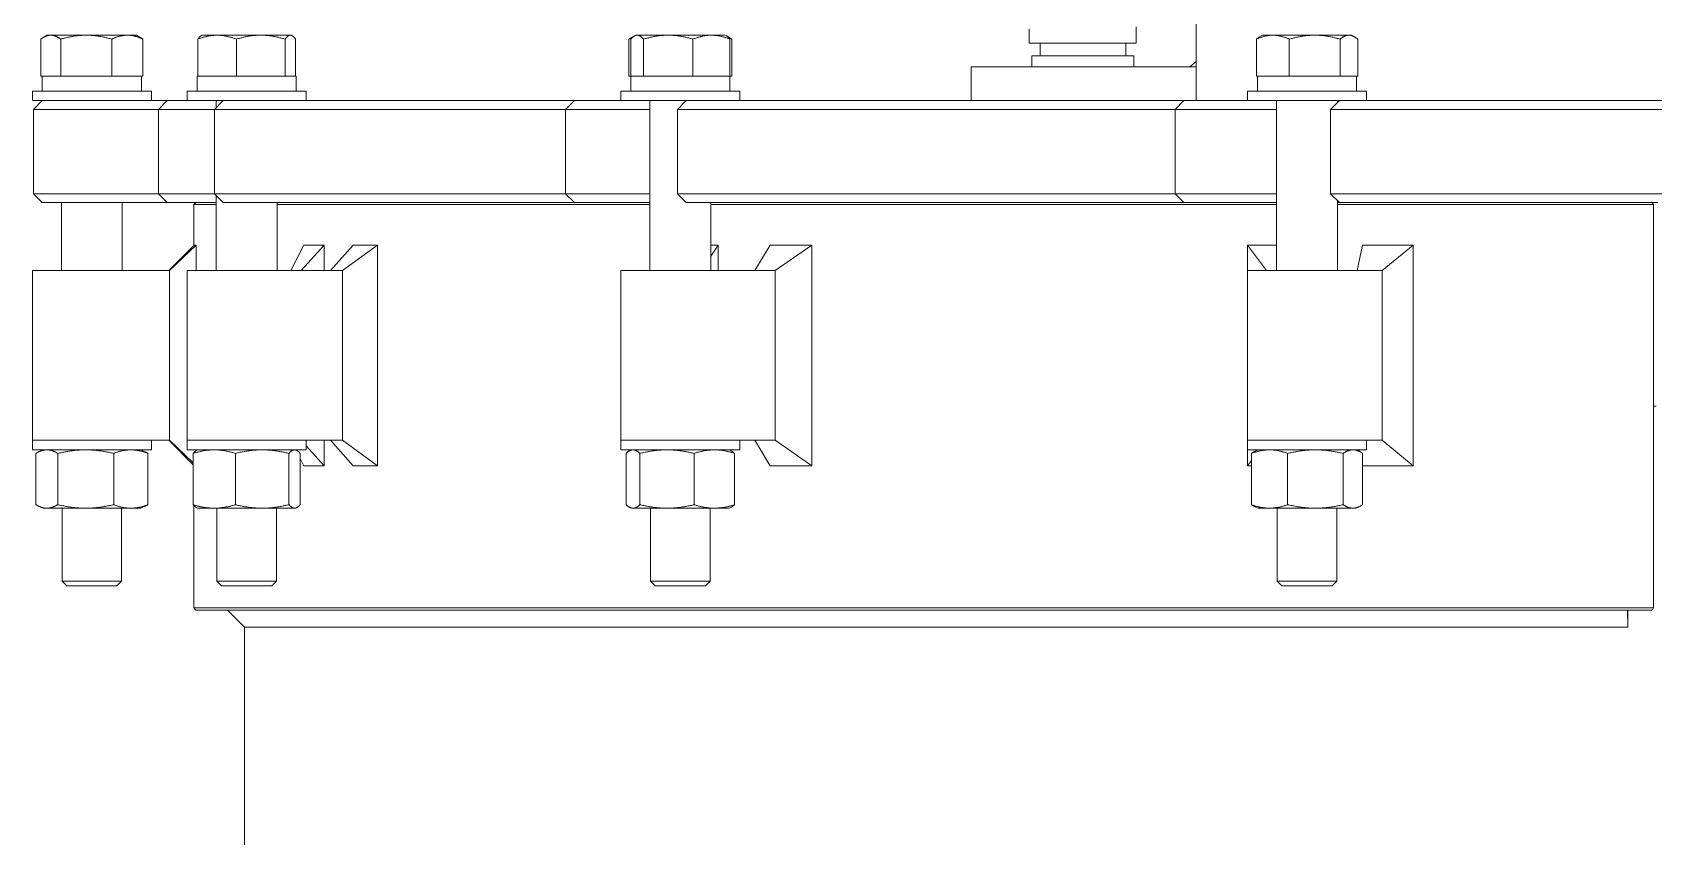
# Model space of a CAD drawing. Header units: inches. Extents: x 19 to 503, y 7 to 322.
# Drawn here: x 226.19 to 250.05, y 130.16 to 142 of the extents above; entities that cross this region are included whole.
import ezdxf

# ---------------------------------------------------------------- set-up
doc = ezdxf.new("R2010")
doc.units = ezdxf.units.IN
doc.header["$LTSCALE"] = 15
doc.header["$MEASUREMENT"] = 0
doc.layers.add('Visible (ANSI)', color=7, linetype='Continuous', lineweight=50)

msp = doc.modelspace()

# ---------------------------------------------------------------- linework, layer by layer
at = {"layer": 'Visible (ANSI)', "linetype": 'Continuous', "lineweight": 18}
for p, q in [((243.314767, 142.36937), (243.314767, 140.99437)), ((226.410743, 141.957999), (226.355594, 141.926159)), ((226.461615, 141.957999), (226.410743, 141.957999)), ((226.983534, 141.957999), (226.461615, 141.957999)), ((227.588662, 141.957999), (226.983534, 141.957999)), ((227.722743, 141.957999), (227.588662, 141.957999)), ((227.722743, 141.957999), (227.777891, 141.926159)), ((228.688263, 141.957999), (228.67465, 141.950139)), ((228.90896, 141.957999), (228.688263, 141.957999)), ((229.551624, 141.957999), (228.90896, 141.957999)), ((229.986927, 141.957999), (229.551624, 141.957999)), ((230.000263, 141.957999), (229.986927, 141.957999)), ((230.000263, 141.957999), (230.013876, 141.950139)), ((235.049233, 141.946163), (234.977741, 141.904887)), ((235.069734, 141.957999), (235.049233, 141.946163)), ((235.089613, 141.957999), (235.069734, 141.957999)), ((235.546473, 141.957999), (235.089613, 141.957999)), ((236.182593, 141.957999), (235.546473, 141.957999)), ((236.381734, 141.957999), (236.182593, 141.957999)), ((236.381734, 141.957999), (236.402235, 141.946163)), ((236.402235, 141.946163), (236.473726, 141.904887)), ((240.860266, 141.84237), (240.860266, 142.050381)), ((242.435069, 141.84237), (242.435069, 142.082253)), ((244.291226, 141.957999), (244.248482, 141.933321)), ((244.44364, 141.957999), (244.291226, 141.957999)), ((245.059512, 141.957999), (244.44364, 141.957999)), ((245.563097, 141.957999), (245.059512, 141.957999)), ((245.603226, 141.957999), (245.563097, 141.957999)), ((245.603226, 141.957999), (245.645969, 141.933321)), ((226.315377, 141.353999), (226.315377, 141.899407)), ((226.607852, 141.353999), (226.607852, 141.899407)), ((227.359217, 141.353999), (227.359217, 141.899407)), ((227.818108, 141.353999), (227.818108, 141.899407)), ((228.625619, 141.353999), (228.625619, 141.899407)), ((229.192301, 141.353999), (229.192301, 141.899407)), ((229.910946, 141.353999), (229.910946, 141.899407)), ((230.062908, 141.353999), (230.062908, 141.899407)), ((234.96844, 141.353999), (234.96844, 141.899407)), ((234.99708, 141.353999), (234.99708, 141.899407)), ((235.182146, 141.353999), (235.182146, 141.899407)), ((235.910799, 141.353999), (235.910799, 141.899407)), ((236.454387, 141.353999), (236.454387, 141.899407)), ((236.483027, 141.353999), (236.483027, 141.899407)), ((242.435069, 141.84237), (240.860266, 141.84237)), ((241.022191, 141.65437), (241.022191, 141.84237)), ((242.280167, 141.65437), (242.280167, 141.84237)), ((244.200921, 141.353999), (244.200921, 141.899407)), ((244.686359, 141.353999), (244.686359, 141.899407)), ((245.432664, 141.353999), (245.432664, 141.899407)), ((245.69353, 141.353999), (245.69353, 141.899407)), ((240.005113, 141.49437), (240.015273, 141.49437)), ((240.005113, 141.49437), (240.005113, 140.99437)), ((240.31612, 141.49437), (240.015273, 141.49437)), ((240.31612, 141.49437), (240.906243, 141.49437)), ((242.397667, 141.65437), (240.897667, 141.65437)), ((240.897667, 141.65437), (240.897667, 141.49437)), ((243.314767, 141.49437), (240.906243, 141.49437)), ((242.397667, 141.65437), (242.397667, 141.49437)), ((243.223437, 141.49437), (243.314767, 141.571753)), ((226.461615, 141.353999), (226.315377, 141.353999)), ((226.337243, 141.353995), (227.796243, 141.353995)), ((226.337243, 141.134995), (226.337243, 141.353995)), ((226.410743, 141.353999), (226.410743, 141.353995)), ((226.607852, 141.353999), (226.461615, 141.353999)), ((226.983534, 141.353999), (226.607852, 141.353999)), ((227.359217, 141.353999), (226.983534, 141.353999)), ((227.588662, 141.353999), (227.359217, 141.353999)), ((227.818108, 141.353999), (227.588662, 141.353999)), ((227.722743, 141.353999), (227.722743, 141.353995)), ((227.796243, 141.134995), (227.796243, 141.353995)), ((228.614763, 141.353995), (230.073763, 141.353995)), ((228.614763, 141.134995), (228.614763, 141.353995)), ((228.90896, 141.353999), (228.625619, 141.353999)), ((228.688263, 141.353999), (228.688263, 141.353995)), ((229.192301, 141.353999), (228.90896, 141.353999)), ((229.551624, 141.353999), (229.192301, 141.353999)), ((229.910946, 141.353999), (229.551624, 141.353999)), ((229.986927, 141.353999), (229.910946, 141.353999)), ((230.062908, 141.353999), (229.986927, 141.353999)), ((230.000263, 141.353999), (230.000263, 141.353995)), ((230.073763, 141.134995), (230.073763, 141.353995)), ((234.99708, 141.353999), (234.96844, 141.353999)), ((234.996234, 141.353995), (236.455234, 141.353995)), ((234.996234, 141.134995), (234.996234, 141.353995)), ((235.089613, 141.353999), (234.99708, 141.353999)), ((235.069734, 141.353999), (235.069734, 141.353995)), ((235.182146, 141.353999), (235.089613, 141.353999)), ((235.546473, 141.353999), (235.182146, 141.353999)), ((235.910799, 141.353999), (235.546473, 141.353999)), ((236.182593, 141.353999), (235.910799, 141.353999)), ((236.454387, 141.353999), (236.182593, 141.353999)), ((236.381734, 141.353999), (236.381734, 141.353995)), ((236.483027, 141.353999), (236.454387, 141.353999)), ((236.455234, 141.134995), (236.455234, 141.353995)), ((244.44364, 141.353999), (244.200921, 141.353999)), ((244.217726, 141.353995), (245.676726, 141.353995)), ((244.217726, 141.134995), (244.217726, 141.353995)), ((244.291226, 141.353999), (244.291226, 141.353995)), ((244.686359, 141.353999), (244.44364, 141.353999)), ((245.059512, 141.353999), (244.686359, 141.353999)), ((245.432664, 141.353999), (245.059512, 141.353999)), ((245.563097, 141.353999), (245.432664, 141.353999)), ((245.69353, 141.353999), (245.563097, 141.353999)), ((245.603226, 141.353999), (245.603226, 141.353995)), ((245.676726, 141.134995), (245.676726, 141.353995)), ((227.941743, 141.134995), (226.191743, 141.134995)), ((226.191743, 141.134995), (226.191743, 140.99437)), ((226.191743, 140.99437), (226.336678, 140.99437)), ((226.336678, 140.99437), (226.206678, 140.86437)), ((226.336678, 140.99437), (226.336738, 140.99437)), ((226.336738, 140.99437), (226.347473, 140.99437)), ((226.347473, 140.99437), (227.216641, 140.99437)), ((228.175433, 140.99437), (227.216641, 140.99437)), ((227.941743, 141.134995), (227.941743, 140.99437)), ((228.175433, 140.99437), (228.045433, 140.86437)), ((228.175433, 140.99437), (228.245834, 140.99437)), ((228.245834, 140.99437), (228.359486, 140.99437)), ((228.359486, 140.99437), (228.469263, 140.99437)), ((230.219263, 141.134995), (228.469263, 141.134995)), ((228.469263, 141.134995), (228.469263, 140.99437)), ((228.469263, 140.99437), (229.000026, 140.99437)), ((229.000026, 140.99437), (228.870026, 140.86437)), ((228.896763, 140.99437), (228.896763, 140.891107)), ((229.000026, 140.99437), (229.013618, 140.99437)), ((229.013618, 140.99437), (229.146612, 140.99437)), ((229.146612, 140.99437), (230.290679, 140.99437)), ((230.219263, 141.134995), (230.219263, 140.99437)), ((231.183209, 140.99437), (230.290679, 140.99437)), ((231.989428, 140.99437), (231.183209, 140.99437)), ((231.989428, 140.99437), (234.167362, 140.99437)), ((234.167362, 140.99437), (234.037362, 140.86437)), ((234.167362, 140.99437), (234.465703, 140.99437)), ((234.465703, 140.99437), (234.681231, 140.99437)), ((234.681231, 140.99437), (234.85281, 140.99437)), ((236.600734, 141.134995), (234.850734, 141.134995)), ((234.850734, 141.134995), (234.850734, 140.99437)), ((234.85458, 140.99437), (234.85281, 140.99437)), ((234.85458, 140.99437), (235.811738, 140.99437)), ((235.278234, 140.99437), (235.278234, 138.49437)), ((235.811738, 140.99437), (235.681738, 140.86437)), ((235.811738, 140.99437), (235.859936, 140.99437)), ((235.859936, 140.99437), (236.088849, 140.99437)), ((236.088849, 140.99437), (237.281218, 140.99437)), ((236.600734, 141.134995), (236.600734, 140.99437)), ((237.898868, 140.99437), (237.281218, 140.99437)), ((238.725704, 140.99437), (237.898868, 140.99437)), ((238.725704, 140.99437), (242.972774, 140.99437)), ((243.135653, 140.99437), (242.972774, 140.99437)), ((243.135653, 140.99437), (243.005653, 140.86437)), ((243.135653, 140.99437), (243.775158, 140.99437)), ((243.775158, 140.99437), (244.049874, 140.99437)), ((244.049874, 140.99437), (244.197269, 140.99437)), ((245.822226, 141.134995), (244.072226, 141.134995)), ((244.072226, 141.134995), (244.072226, 140.99437)), ((244.1979, 140.99437), (244.197269, 140.99437)), ((244.1979, 140.99437), (245.422669, 140.99437)), ((244.499726, 140.99437), (244.499726, 138.49437)), ((245.422669, 140.99437), (245.292669, 140.86437)), ((245.394726, 140.99437), (245.394726, 140.966426)), ((245.422669, 140.99437), (245.519695, 140.99437)), ((245.519695, 140.99437), (245.799188, 140.99437)), ((245.799188, 140.99437), (246.803696, 140.99437)), ((245.822226, 141.134995), (245.822226, 140.99437)), ((247.024133, 140.99437), (246.803696, 140.99437)), ((247.707822, 140.99437), (247.024133, 140.99437)), ((247.707822, 140.99437), (252.421713, 140.99437)), ((226.206804, 140.86437), (226.206678, 140.86437)), ((226.206678, 140.86437), (226.206678, 139.62437)), ((226.217597, 140.86437), (226.206804, 140.86437)), ((227.216641, 140.86437), (226.217597, 140.86437)), ((227.216641, 140.86437), (228.045433, 140.86437)), ((228.126354, 140.86437), (228.045433, 140.86437)), ((228.045433, 140.86437), (228.045433, 139.62437)), ((228.240628, 140.86437), (228.126354, 140.86437)), ((228.577672, 140.86437), (228.240628, 140.86437)), ((228.577672, 140.86437), (228.870026, 140.86437)), ((228.898342, 140.86437), (228.870026, 140.86437)), ((228.870026, 140.86437), (228.870026, 139.62437)), ((229.032065, 140.86437), (228.898342, 140.86437)), ((230.347084, 140.86437), (229.032065, 140.86437)), ((230.347084, 140.86437), (231.239614, 140.86437)), ((231.239614, 140.86437), (231.87947, 140.86437)), ((234.037362, 140.86437), (231.87947, 140.86437)), ((234.380283, 140.86437), (234.037362, 140.86437)), ((234.037362, 140.86437), (234.037362, 139.62437)), ((234.596991, 140.86437), (234.380283, 140.86437)), ((234.954449, 140.86437), (234.596991, 140.86437)), ((234.954449, 140.86437), (235.278234, 140.86437)), ((235.78215, 140.86437), (235.681738, 140.86437)), ((235.681738, 140.86437), (235.681738, 139.62437)), ((236.012317, 140.86437), (235.78215, 140.86437)), ((237.382856, 140.86437), (236.012317, 140.86437)), ((237.382856, 140.86437), (238.000506, 140.86437)), ((238.000506, 140.86437), (238.656726, 140.86437)), ((242.929631, 140.86437), (238.656726, 140.86437)), ((242.929631, 140.86437), (243.005653, 140.86437)), ((243.740716, 140.86437), (243.005653, 140.86437)), ((243.005653, 140.86437), (243.005653, 139.62437)), ((244.016936, 140.86437), (243.740716, 140.86437)), ((244.324009, 140.86437), (244.016936, 140.86437)), ((244.324009, 140.86437), (244.499726, 140.86437)), ((245.494806, 140.86437), (245.292669, 140.86437)), ((245.292669, 140.86437), (245.292669, 139.62437)), ((245.77583, 140.86437), (245.494806, 140.86437)), ((246.930437, 140.86437), (245.77583, 140.86437)), ((246.930437, 140.86437), (247.150874, 140.86437)), ((247.150874, 140.86437), (247.693484, 140.86437)), ((252.436051, 140.86437), (247.693484, 140.86437)), ((226.206678, 139.62437), (226.206804, 139.62437)), ((226.336678, 139.49437), (226.206678, 139.62437)), ((226.206804, 139.62437), (226.217597, 139.62437)), ((226.217597, 139.62437), (227.216641, 139.62437)), ((228.045433, 139.62437), (227.216641, 139.62437)), ((228.045433, 139.62437), (228.126354, 139.62437)), ((228.175433, 139.49437), (228.045433, 139.62437)), ((228.126354, 139.62437), (228.240628, 139.62437)), ((228.240628, 139.62437), (228.577672, 139.62437)), ((228.870026, 139.62437), (228.577672, 139.62437)), ((228.870026, 139.62437), (228.898342, 139.62437)), ((229.000026, 139.49437), (228.870026, 139.62437)), ((228.896763, 139.597633), (228.896763, 138.49437)), ((228.898342, 139.62437), (229.032065, 139.62437)), ((229.032065, 139.62437), (230.347084, 139.62437)), ((231.239614, 139.62437), (230.347084, 139.62437)), ((231.87947, 139.62437), (231.239614, 139.62437)), ((231.87947, 139.62437), (234.037362, 139.62437)), ((234.037362, 139.62437), (234.380283, 139.62437)), ((234.167362, 139.49437), (234.037362, 139.62437)), ((234.380283, 139.62437), (234.596991, 139.62437)), ((234.596991, 139.62437), (234.954449, 139.62437)), ((235.278234, 139.62437), (234.954449, 139.62437)), ((235.681738, 139.62437), (235.78215, 139.62437)), ((235.811738, 139.49437), (235.681738, 139.62437)), ((235.78215, 139.62437), (236.012317, 139.62437)), ((236.012317, 139.62437), (237.382856, 139.62437)), ((238.000506, 139.62437), (237.382856, 139.62437)), ((238.656726, 139.62437), (238.000506, 139.62437)), ((238.656726, 139.62437), (242.929631, 139.62437)), ((243.005653, 139.62437), (242.929631, 139.62437)), ((243.005653, 139.62437), (243.740716, 139.62437)), ((243.135653, 139.49437), (243.005653, 139.62437)), ((243.740716, 139.62437), (244.016936, 139.62437)), ((244.016936, 139.62437), (244.324009, 139.62437)), ((244.499726, 139.62437), (244.324009, 139.62437)), ((245.292669, 139.62437), (245.494806, 139.62437)), ((245.422669, 139.49437), (245.292669, 139.62437)), ((245.494806, 139.62437), (245.77583, 139.62437)), ((245.77583, 139.62437), (246.930437, 139.62437)), ((247.150874, 139.62437), (246.930437, 139.62437)), ((247.693484, 139.62437), (247.150874, 139.62437)), ((247.693484, 139.62437), (252.436051, 139.62437)), ((226.336738, 139.49437), (226.336678, 139.49437)), ((226.347473, 139.49437), (226.336738, 139.49437)), ((227.216641, 139.49437), (226.347473, 139.49437)), ((226.619243, 139.49437), (226.619243, 138.49437)), ((227.216641, 139.49437), (228.175433, 139.49437)), ((227.514243, 139.49437), (227.514243, 138.49437)), ((228.245834, 139.49437), (228.175433, 139.49437)), ((228.359486, 139.49437), (228.245834, 139.49437)), ((228.521267, 139.49437), (228.359486, 139.49437)), ((228.521267, 139.49437), (228.896763, 139.49437)), ((228.597178, 139.49437), (228.565928, 139.46312)), ((228.896763, 139.46312), (228.565928, 139.46312)), ((228.565928, 138.863543), (228.565928, 139.46312)), ((229.013618, 139.49437), (229.000026, 139.49437)), ((229.146612, 139.49437), (229.013618, 139.49437)), ((230.290679, 139.49437), (229.146612, 139.49437)), ((229.791763, 139.49437), (229.791763, 138.49437)), ((235.278234, 139.46312), (229.791763, 139.46312)), ((230.290679, 139.49437), (231.183209, 139.49437)), ((231.183209, 139.49437), (231.731585, 139.49437)), ((231.731585, 139.49437), (234.167362, 139.49437)), ((234.465703, 139.49437), (234.167362, 139.49437)), ((234.681231, 139.49437), (234.465703, 139.49437)), ((234.85281, 139.49437), (234.681231, 139.49437)), ((234.85281, 139.49437), (235.278234, 139.49437)), ((235.859936, 139.49437), (235.811738, 139.49437)), ((236.088849, 139.49437), (235.859936, 139.49437)), ((237.281218, 139.49437), (236.088849, 139.49437)), ((236.173234, 139.49437), (236.173234, 138.49437)), ((244.499726, 139.46312), (236.173234, 139.46312)), ((237.281218, 139.49437), (237.898868, 139.49437)), ((237.898868, 139.49437), (238.39329, 139.49437)), ((238.39329, 139.49437), (243.135653, 139.49437)), ((243.775158, 139.49437), (243.135653, 139.49437)), ((244.049874, 139.49437), (243.775158, 139.49437)), ((244.197269, 139.49437), (244.049874, 139.49437)), ((244.197269, 139.49437), (244.499726, 139.49437)), ((245.394726, 139.522314), (245.394726, 138.49437)), ((245.394726, 139.49437), (245.422669, 139.49437)), ((250.046006, 139.46312), (245.394726, 139.46312)), ((245.519695, 139.49437), (245.422669, 139.49437)), ((245.799188, 139.49437), (245.519695, 139.49437)), ((246.803696, 139.49437), (245.799188, 139.49437)), ((246.803696, 139.49437), (247.024133, 139.49437)), ((247.024133, 139.49437), (247.366675, 139.49437)), ((247.366675, 139.49437), (250.021526, 139.49437)), ((250.108009, 139.49437), (250.021526, 139.49437)), ((250.046006, 133.52562), (250.046006, 139.46312)), ((228.571545, 138.869162), (228.196813, 138.49437)), ((228.602285, 138.869162), (228.208605, 138.49437)), ((228.571545, 138.869162), (228.602285, 138.869162)), ((228.602285, 138.49437), (228.602285, 138.869162)), ((230.185475, 138.869162), (229.993398, 138.49437)), ((230.486819, 138.869162), (230.145479, 138.49437)), ((230.185475, 138.869162), (230.486819, 138.869162)), ((230.486819, 138.869162), (230.486819, 138.49437)), ((230.913268, 138.869162), (230.579363, 138.49437)), ((231.270004, 138.869162), (230.752694, 138.49437)), ((230.913268, 138.869162), (231.270004, 138.869162)), ((231.270004, 135.619578), (231.270004, 138.869162)), ((236.279746, 138.869162), (236.173234, 138.703065)), ((236.173234, 138.869162), (236.279746, 138.869162)), ((236.279746, 138.869162), (236.279746, 138.49437)), ((237.048179, 138.869162), (236.821236, 138.49437)), ((237.048179, 138.869162), (237.660255, 138.869162)), ((237.660255, 138.869162), (237.121776, 138.49437)), ((237.660255, 135.619578), (237.660255, 138.869162)), ((244.070459, 138.869162), (244.070459, 135.619578)), ((244.070459, 138.869162), (244.499726, 138.869162)), ((244.070459, 138.869162), (244.348252, 138.49437)), ((245.761186, 138.869162), (245.686154, 138.49437)), ((245.761186, 138.869162), (246.507373, 138.869162)), ((246.507373, 138.869162), (246.054376, 138.49437)), ((246.507373, 135.619578), (246.507373, 138.869162)), ((226.191743, 138.49437), (227.066743, 138.49437)), ((226.191743, 135.99437), (226.191743, 138.49437)), ((227.066743, 138.49437), (228.208605, 138.49437)), ((228.208605, 135.99437), (228.208605, 138.49437)), ((228.469263, 138.49437), (229.723911, 138.49437)), ((228.469263, 135.99437), (228.469263, 138.49437)), ((229.723911, 138.49437), (230.752694, 138.49437)), ((230.752694, 135.99437), (230.752694, 138.49437)), ((234.850734, 138.49437), (236.409836, 138.49437)), ((234.850734, 135.99437), (234.850734, 138.49437)), ((236.409836, 138.49437), (237.121776, 138.49437)), ((237.121776, 135.99437), (237.121776, 138.49437)), ((244.072226, 138.49437), (245.800287, 138.49437)), ((244.072226, 135.99437), (244.072226, 138.49437)), ((245.800287, 138.49437), (246.054376, 138.49437)), ((246.054376, 135.99437), (246.054376, 138.49437)), ((250.083529, 136.49437), (250.046006, 136.49437)), ((227.066743, 135.99437), (226.191743, 135.99437)), ((227.066743, 135.99437), (226.191743, 135.99437)), ((226.191743, 135.99437), (226.191743, 135.853745)), ((228.208605, 135.99437), (227.066743, 135.99437)), ((227.941743, 135.99437), (227.941743, 135.853745)), ((228.556602, 135.634523), (228.196813, 135.99437)), ((228.556602, 135.663069), (228.208605, 135.99437)), ((229.723911, 135.99437), (228.469263, 135.99437)), ((229.723911, 135.99437), (228.469263, 135.99437)), ((228.469263, 135.99437), (228.469263, 135.853745)), ((230.752694, 135.99437), (229.723911, 135.99437)), ((230.219263, 135.99437), (230.219263, 135.853745)), ((230.486819, 135.99437), (230.486819, 135.619578)), ((230.913268, 135.619578), (230.579363, 135.99437)), ((231.270004, 135.619578), (230.752694, 135.99437)), ((236.409836, 135.99437), (234.850734, 135.99437)), ((236.409836, 135.99437), (234.850734, 135.99437)), ((234.850734, 135.99437), (234.850734, 135.853745)), ((237.121776, 135.99437), (236.409836, 135.99437)), ((236.600734, 135.99437), (236.600734, 135.853745)), ((237.048179, 135.619578), (236.821236, 135.99437)), ((237.660255, 135.619578), (237.121776, 135.99437)), ((245.800287, 135.99437), (244.072226, 135.99437)), ((245.800287, 135.99437), (244.072226, 135.99437)), ((244.072226, 135.99437), (244.072226, 135.853745)), ((246.054376, 135.99437), (245.800287, 135.99437)), ((245.822226, 135.99437), (245.822226, 135.853745)), ((246.507373, 135.619578), (246.054376, 135.99437)), ((226.191743, 135.853745), (227.941743, 135.853745)), ((226.243219, 135.046612), (226.243219, 135.801878)), ((226.347743, 135.853745), (226.287298, 135.825559)), ((226.563781, 135.046612), (226.563781, 135.801878)), ((227.387305, 135.046612), (227.387305, 135.801878)), ((227.785743, 135.853745), (227.846188, 135.825559)), ((227.890267, 135.046612), (227.890267, 135.801878)), ((228.469263, 135.853745), (230.219263, 135.853745)), ((228.556602, 135.046612), (228.556602, 135.801878)), ((228.602285, 135.842544), (228.602285, 135.853745)), ((228.625263, 135.853745), (228.610343, 135.846787)), ((229.177708, 135.046612), (229.177708, 135.801878)), ((229.965368, 135.046612), (229.965368, 135.801878)), ((230.063263, 135.853745), (230.078183, 135.846787)), ((230.066159, 135.852395), (230.065467, 135.853745)), ((230.131924, 135.046612), (230.131924, 135.801878)), ((230.486819, 135.619578), (230.219263, 135.913355)), ((234.850734, 135.853745), (236.600734, 135.853745)), ((234.927103, 135.046612), (234.927103, 135.801878)), ((235.006734, 135.853745), (234.984264, 135.843267)), ((235.129942, 135.046612), (235.129942, 135.801878)), ((235.928572, 135.046612), (235.928572, 135.801878)), ((236.444734, 135.853745), (236.467203, 135.843267)), ((236.524364, 135.046612), (236.524364, 135.801878)), ((244.072226, 135.853745), (245.822226, 135.853745)), ((244.129248, 135.046612), (244.129248, 135.801878)), ((244.228226, 135.853745), (244.181377, 135.831899)), ((244.661307, 135.046612), (244.661307, 135.801878)), ((245.479284, 135.046612), (245.479284, 135.801878)), ((245.666226, 135.853745), (245.713074, 135.831899)), ((245.719276, 135.828921), (245.714307, 135.853745)), ((245.765203, 135.046612), (245.765203, 135.801878)), ((230.185475, 135.619578), (230.131924, 135.72407)), ((230.486819, 135.619578), (230.185475, 135.619578)), ((231.270004, 135.619578), (230.913268, 135.619578)), ((237.660255, 135.619578), (237.048179, 135.619578)), ((244.070459, 135.619578), (244.129248, 135.698895)), ((244.129248, 135.619578), (244.070459, 135.619578)), ((246.507373, 135.619578), (245.765203, 135.619578)), ((226.347743, 134.994745), (226.287298, 135.022931)), ((227.785743, 134.994745), (227.846188, 135.022931)), ((228.565928, 133.52562), (228.565928, 135.036242)), ((244.228226, 134.994745), (244.181377, 135.016591)), ((245.666226, 134.994745), (245.713074, 135.016591)), ((226.347743, 134.994745), (226.4035, 134.994745)), ((226.4035, 134.994745), (226.975543, 134.994745)), ((226.629243, 134.994745), (226.629243, 133.92011)), ((226.975543, 134.994745), (227.638786, 134.994745)), ((227.504243, 134.994745), (227.504243, 133.92011)), ((227.638786, 134.994745), (227.785743, 134.994745)), ((228.625263, 134.994745), (228.610343, 135.001702)), ((228.625263, 134.994745), (228.867155, 134.994745)), ((228.867155, 134.994745), (229.571538, 134.994745)), ((228.906763, 134.994745), (228.906763, 133.92011)), ((229.571538, 134.994745), (230.048646, 134.994745)), ((229.781763, 134.994745), (229.781763, 133.92011)), ((230.048646, 134.994745), (230.063263, 134.994745)), ((230.063263, 134.994745), (230.078183, 135.001702)), ((235.006734, 134.994745), (234.984264, 135.005223)), ((235.006734, 134.994745), (235.028522, 134.994745)), ((235.028522, 134.994745), (235.529257, 134.994745)), ((235.288234, 134.994745), (235.288234, 133.92011)), ((235.529257, 134.994745), (236.226468, 134.994745)), ((236.163234, 134.994745), (236.163234, 133.92011)), ((236.226468, 134.994745), (236.444734, 134.994745)), ((236.444734, 134.994745), (236.467203, 135.005223)), ((244.228226, 134.994745), (244.395277, 134.994745)), ((244.395277, 134.994745), (245.070295, 134.994745)), ((244.509726, 134.994745), (244.509726, 133.92011)), ((245.070295, 134.994745), (245.622243, 134.994745)), ((245.384726, 134.994745), (245.384726, 133.92011)), ((245.622243, 134.994745), (245.666226, 134.994745)), ((226.629243, 133.92011), (227.504243, 133.92011)), ((226.697404, 133.853995), (226.629243, 133.92011)), ((227.436082, 133.853995), (226.697404, 133.853995)), ((227.436082, 133.853995), (227.504243, 133.92011)), ((228.906763, 133.92011), (229.781763, 133.92011)), ((228.974924, 133.853995), (228.906763, 133.92011)), ((229.713602, 133.853995), (228.974924, 133.853995)), ((229.713602, 133.853995), (229.781763, 133.92011)), ((235.288234, 133.92011), (236.163234, 133.92011)), ((235.356395, 133.853995), (235.288234, 133.92011)), ((236.095072, 133.853995), (235.356395, 133.853995)), ((236.095072, 133.853995), (236.163234, 133.92011)), ((244.509726, 133.92011), (245.384726, 133.92011)), ((244.577887, 133.853995), (244.509726, 133.92011)), ((245.316564, 133.853995), (244.577887, 133.853995)), ((245.316564, 133.853995), (245.384726, 133.92011)), ((228.565928, 133.52562), (250.046006, 133.52562)), ((228.597178, 133.49437), (228.565928, 133.52562)), ((250.021526, 133.49437), (228.597178, 133.49437)), ((229.314305, 133.24437), (229.064305, 133.49437)), ((249.668887, 133.24437), (249.664117, 133.49437)), ((249.668887, 133.49437), (249.668887, 133.24437)), ((229.314305, 125.74437), (229.314305, 133.24437)), ((249.668887, 133.24437), (229.314305, 133.24437))]:
    msp.add_line(p, q, dxfattribs=at)
for points, weights in [([(226.461615, 141.957999), (226.393746, 141.957999), (226.315377, 141.899407)], [1, 1.0379548493, 1]), ([(226.607852, 141.899407), (226.529483, 141.957999), (226.461615, 141.957999)], [1, 1.0379548493, 1]), ([(226.983534, 141.957999), (226.809179, 141.957999), (226.607852, 141.899407)], [1, 1.0379548493, 1]), ([(227.359217, 141.899407), (227.157889, 141.957999), (226.983534, 141.957999)], [1, 1.0379548493, 1]), ([(227.588662, 141.957999), (227.482176, 141.957999), (227.359217, 141.899407)], [1, 1.0379548493, 1]), ([(227.818108, 141.899407), (227.695149, 141.957999), (227.588662, 141.957999)], [1, 1.0379548493, 1]), ([(228.90896, 141.957999), (228.777461, 141.957999), (228.625619, 141.899407)], [1, 1.0379548493, 1]), ([(228.625619, 141.899407), (228.651644, 141.936857), (228.67465, 141.950139)], [1, 1.02393148143, 1.01768416811]), ([(229.192301, 141.899407), (229.040459, 141.957999), (228.90896, 141.957999)], [1, 1.0379548493, 1]), ([(229.551624, 141.957999), (229.384862, 141.957999), (229.192301, 141.899407)], [1, 1.0379548493, 1]), ([(229.910946, 141.899407), (229.718386, 141.957999), (229.551624, 141.957999)], [1, 1.0379548493, 1]), ([(229.986927, 141.957999), (229.951664, 141.957999), (229.910946, 141.899407)], [1, 1.0379548493, 1]), ([(230.062908, 141.899407), (230.02219, 141.957999), (229.986927, 141.957999)], [1, 1.0379548493, 1]), ([(235.089613, 141.957999), (235.046669, 141.957999), (234.99708, 141.899407)], [1, 1.0379548493, 1]), ([(235.182146, 141.899407), (235.132558, 141.957999), (235.089613, 141.957999)], [1, 1.0379548493, 1]), ([(235.546473, 141.957999), (235.377388, 141.957999), (235.182146, 141.899407)], [1, 1.0379548493, 1]), ([(235.910799, 141.899407), (235.715557, 141.957999), (235.546473, 141.957999)], [1, 1.0379548493, 1]), ([(236.182593, 141.957999), (236.056453, 141.957999), (235.910799, 141.899407)], [1, 1.0379548493, 1]), ([(236.454387, 141.899407), (236.308733, 141.957999), (236.182593, 141.957999)], [1, 1.0379548493, 1]), ([(236.402235, 141.946163), (236.426838, 141.931958), (236.454387, 141.899407)], [1.01881446199, 1.0207360069, 1]), ([(244.44364, 141.957999), (244.330994, 141.957999), (244.200921, 141.899407)], [1, 1.0379548493, 1]), ([(244.200921, 141.899407), (244.225661, 141.920145), (244.248482, 141.933321)], [1, 1.01311213731, 1.01716466047]), ([(244.686359, 141.899407), (244.556286, 141.957999), (244.44364, 141.957999)], [1, 1.0379548493, 1]), ([(245.059512, 141.957999), (244.886331, 141.957999), (244.686359, 141.899407)], [1, 1.0379548493, 1]), ([(245.432664, 141.899407), (245.232692, 141.957999), (245.059512, 141.957999)], [1, 1.0379548493, 1]), ([(245.563097, 141.957999), (245.502563, 141.957999), (245.432664, 141.899407)], [1, 1.0379548493, 1]), ([(245.69353, 141.899407), (245.623631, 141.957999), (245.563097, 141.957999)], [1, 1.0379548493, 1]), ([(227.777891, 141.926159), (227.797365, 141.914916), (227.818108, 141.899407)], [1.01451336305, 1.00977327381, 1]), ([(235.022528, 141.926159), (234.996337, 141.914916), (234.96844, 141.899407)], [1.01451336305, 1.00977327381, 1]), ([(234.96844, 141.899407), (234.97312, 141.902219), (234.977741, 141.904887)], [1, 1.00175790125, 1.00335296603]), ([(236.483027, 141.899407), (236.45284, 141.917544), (236.424756, 141.929874)], [1, 1.01144896086, 1.01599083569]), ([(226.4035, 135.853745), (226.329113, 135.853745), (226.243219, 135.801878)], [1, 1.0379548493, 1]), ([(226.563781, 135.801878), (226.477887, 135.853745), (226.4035, 135.853745)], [1, 1.0379548493, 1]), ([(226.975543, 135.853745), (226.784444, 135.853745), (226.563781, 135.801878)], [1, 1.0379548493, 1]), ([(227.387305, 135.801878), (227.166643, 135.853745), (226.975543, 135.853745)], [1, 1.0379548493, 1]), ([(227.638786, 135.853745), (227.522073, 135.853745), (227.387305, 135.801878)], [1, 1.0379548493, 1]), ([(227.890267, 135.801878), (227.755498, 135.853745), (227.638786, 135.853745)], [1, 1.0379548493, 1]), ([(227.846188, 135.825559), (227.867532, 135.815606), (227.890267, 135.801878)], [1.01451336305, 1.00977327381, 1]), ([(228.867155, 135.853745), (228.723027, 135.853745), (228.556602, 135.801878)], [1, 1.0379548493, 1]), ([(228.556602, 135.801878), (228.585127, 135.835029), (228.610343, 135.846787)], [1, 1.02393148143, 1.01768416811]), ([(229.177708, 135.801878), (229.011283, 135.853745), (228.867155, 135.853745)], [1, 1.0379548493, 1]), ([(229.571538, 135.853745), (229.388761, 135.853745), (229.177708, 135.801878)], [1, 1.0379548493, 1]), ([(229.965368, 135.801878), (229.754315, 135.853745), (229.571538, 135.853745)], [1, 1.0379548493, 1]), ([(230.048646, 135.853745), (230.009997, 135.853745), (229.965368, 135.801878)], [1, 1.0379548493, 1]), ([(230.131924, 135.801878), (230.087296, 135.853745), (230.048646, 135.853745)], [1, 1.0379548493, 1]), ([(235.028522, 135.853745), (234.981454, 135.853745), (234.927103, 135.801878)], [1, 1.0379548493, 1]), ([(235.129942, 135.801878), (235.075591, 135.853745), (235.028522, 135.853745)], [1, 1.0379548493, 1]), ([(235.529257, 135.853745), (235.343934, 135.853745), (235.129942, 135.801878)], [1, 1.0379548493, 1]), ([(235.928572, 135.801878), (235.71458, 135.853745), (235.529257, 135.853745)], [1, 1.0379548493, 1]), ([(236.226468, 135.853745), (236.088214, 135.853745), (235.928572, 135.801878)], [1, 1.0379548493, 1]), ([(236.524364, 135.801878), (236.364722, 135.853745), (236.226468, 135.853745)], [1, 1.0379548493, 1]), ([(236.467203, 135.843267), (236.49417, 135.830692), (236.524364, 135.801878)], [1.01881446199, 1.0207360069, 1]), ([(244.395277, 135.853745), (244.271813, 135.853745), (244.129248, 135.801878)], [1, 1.0379548493, 1]), ([(244.129248, 135.801878), (244.156364, 135.820235), (244.181377, 135.831899)], [1, 1.01311213731, 1.01716466047]), ([(244.661307, 135.801878), (244.518742, 135.853745), (244.395277, 135.853745)], [1, 1.0379548493, 1]), ([(245.070295, 135.853745), (244.880483, 135.853745), (244.661307, 135.801878)], [1, 1.0379548493, 1]), ([(245.479284, 135.801878), (245.260107, 135.853745), (245.070295, 135.853745)], [1, 1.0379548493, 1]), ([(245.622243, 135.853745), (245.555895, 135.853745), (245.479284, 135.801878)], [1, 1.0379548493, 1]), ([(245.765203, 135.801878), (245.688591, 135.853745), (245.622243, 135.853745)], [1, 1.0379548493, 1]), ([(226.243219, 135.046612), (226.329113, 134.994745), (226.4035, 134.994745)], [1, 1.0379548493, 1]), ([(226.4035, 134.994745), (226.477887, 134.994745), (226.563781, 135.046612)], [1, 1.0379548493, 1]), ([(226.563781, 135.046612), (226.784444, 134.994745), (226.975543, 134.994745)], [1, 1.0379548493, 1]), ([(226.975543, 134.994745), (227.166643, 134.994745), (227.387305, 135.046612)], [1, 1.0379548493, 1]), ([(227.387305, 135.046612), (227.522073, 134.994745), (227.638786, 134.994745)], [1, 1.0379548493, 1]), ([(227.638786, 134.994745), (227.755498, 134.994745), (227.890267, 135.046612)], [1, 1.0379548493, 1]), ([(227.890267, 135.046612), (227.867532, 135.032884), (227.846188, 135.022931)], [1, 1.00977327381, 1.01451336305]), ([(228.610343, 135.001702), (228.585127, 135.013461), (228.556602, 135.046612)], [1.01768416811, 1.02393148143, 1]), ([(228.556602, 135.046612), (228.723027, 134.994745), (228.867155, 134.994745)], [1, 1.0379548493, 1]), ([(228.867155, 134.994745), (229.011283, 134.994745), (229.177708, 135.046612)], [1, 1.0379548493, 1]), ([(229.177708, 135.046612), (229.388761, 134.994745), (229.571538, 134.994745)], [1, 1.0379548493, 1]), ([(229.571538, 134.994745), (229.754315, 134.994745), (229.965368, 135.046612)], [1, 1.0379548493, 1]), ([(229.965368, 135.046612), (230.009997, 134.994745), (230.048646, 134.994745)], [1, 1.0379548493, 1]), ([(230.048646, 134.994745), (230.087296, 134.994745), (230.131924, 135.046612)], [1, 1.0379548493, 1]), ([(234.927103, 135.046612), (234.981454, 134.994745), (235.028522, 134.994745)], [1, 1.0379548493, 1]), ([(235.028522, 134.994745), (235.075591, 134.994745), (235.129942, 135.046612)], [1, 1.0379548493, 1]), ([(235.129942, 135.046612), (235.343934, 134.994745), (235.529257, 134.994745)], [1, 1.0379548493, 1]), ([(235.529257, 134.994745), (235.71458, 134.994745), (235.928572, 135.046612)], [1, 1.0379548493, 1]), ([(235.928572, 135.046612), (236.088214, 134.994745), (236.226468, 134.994745)], [1, 1.0379548493, 1]), ([(236.226468, 134.994745), (236.364722, 134.994745), (236.524364, 135.046612)], [1, 1.0379548493, 1]), ([(236.524364, 135.046612), (236.49417, 135.017797), (236.467203, 135.005223)], [1, 1.0207360069, 1.01881446199]), ([(244.181377, 135.016591), (244.156364, 135.028254), (244.129248, 135.046612)], [1.01716466047, 1.01311213731, 1]), ([(244.129248, 135.046612), (244.271813, 134.994745), (244.395277, 134.994745)], [1, 1.0379548493, 1]), ([(244.395277, 134.994745), (244.518742, 134.994745), (244.661307, 135.046612)], [1, 1.0379548493, 1]), ([(244.661307, 135.046612), (244.880483, 134.994745), (245.070295, 134.994745)], [1, 1.0379548493, 1]), ([(245.070295, 134.994745), (245.260107, 134.994745), (245.479284, 135.046612)], [1, 1.0379548493, 1]), ([(245.479284, 135.046612), (245.555895, 134.994745), (245.622243, 134.994745)], [1, 1.0379548493, 1]), ([(245.622243, 134.994745), (245.688591, 134.994745), (245.765203, 135.046612)], [1, 1.0379548493, 1])]:
    msp.add_rational_spline(points, weights, degree=2, dxfattribs=at)
for points in [[(250.046006, 139.46312), (250.037836, 139.473535), (250.029675, 139.483951), (250.021526, 139.49437)], [(250.021526, 133.49437), (250.029675, 133.504788), (250.037836, 133.515205), (250.046006, 133.52562)]]:
    msp.add_open_spline(points, degree=3, dxfattribs=at)

doc.saveas('drawing.dxf')
